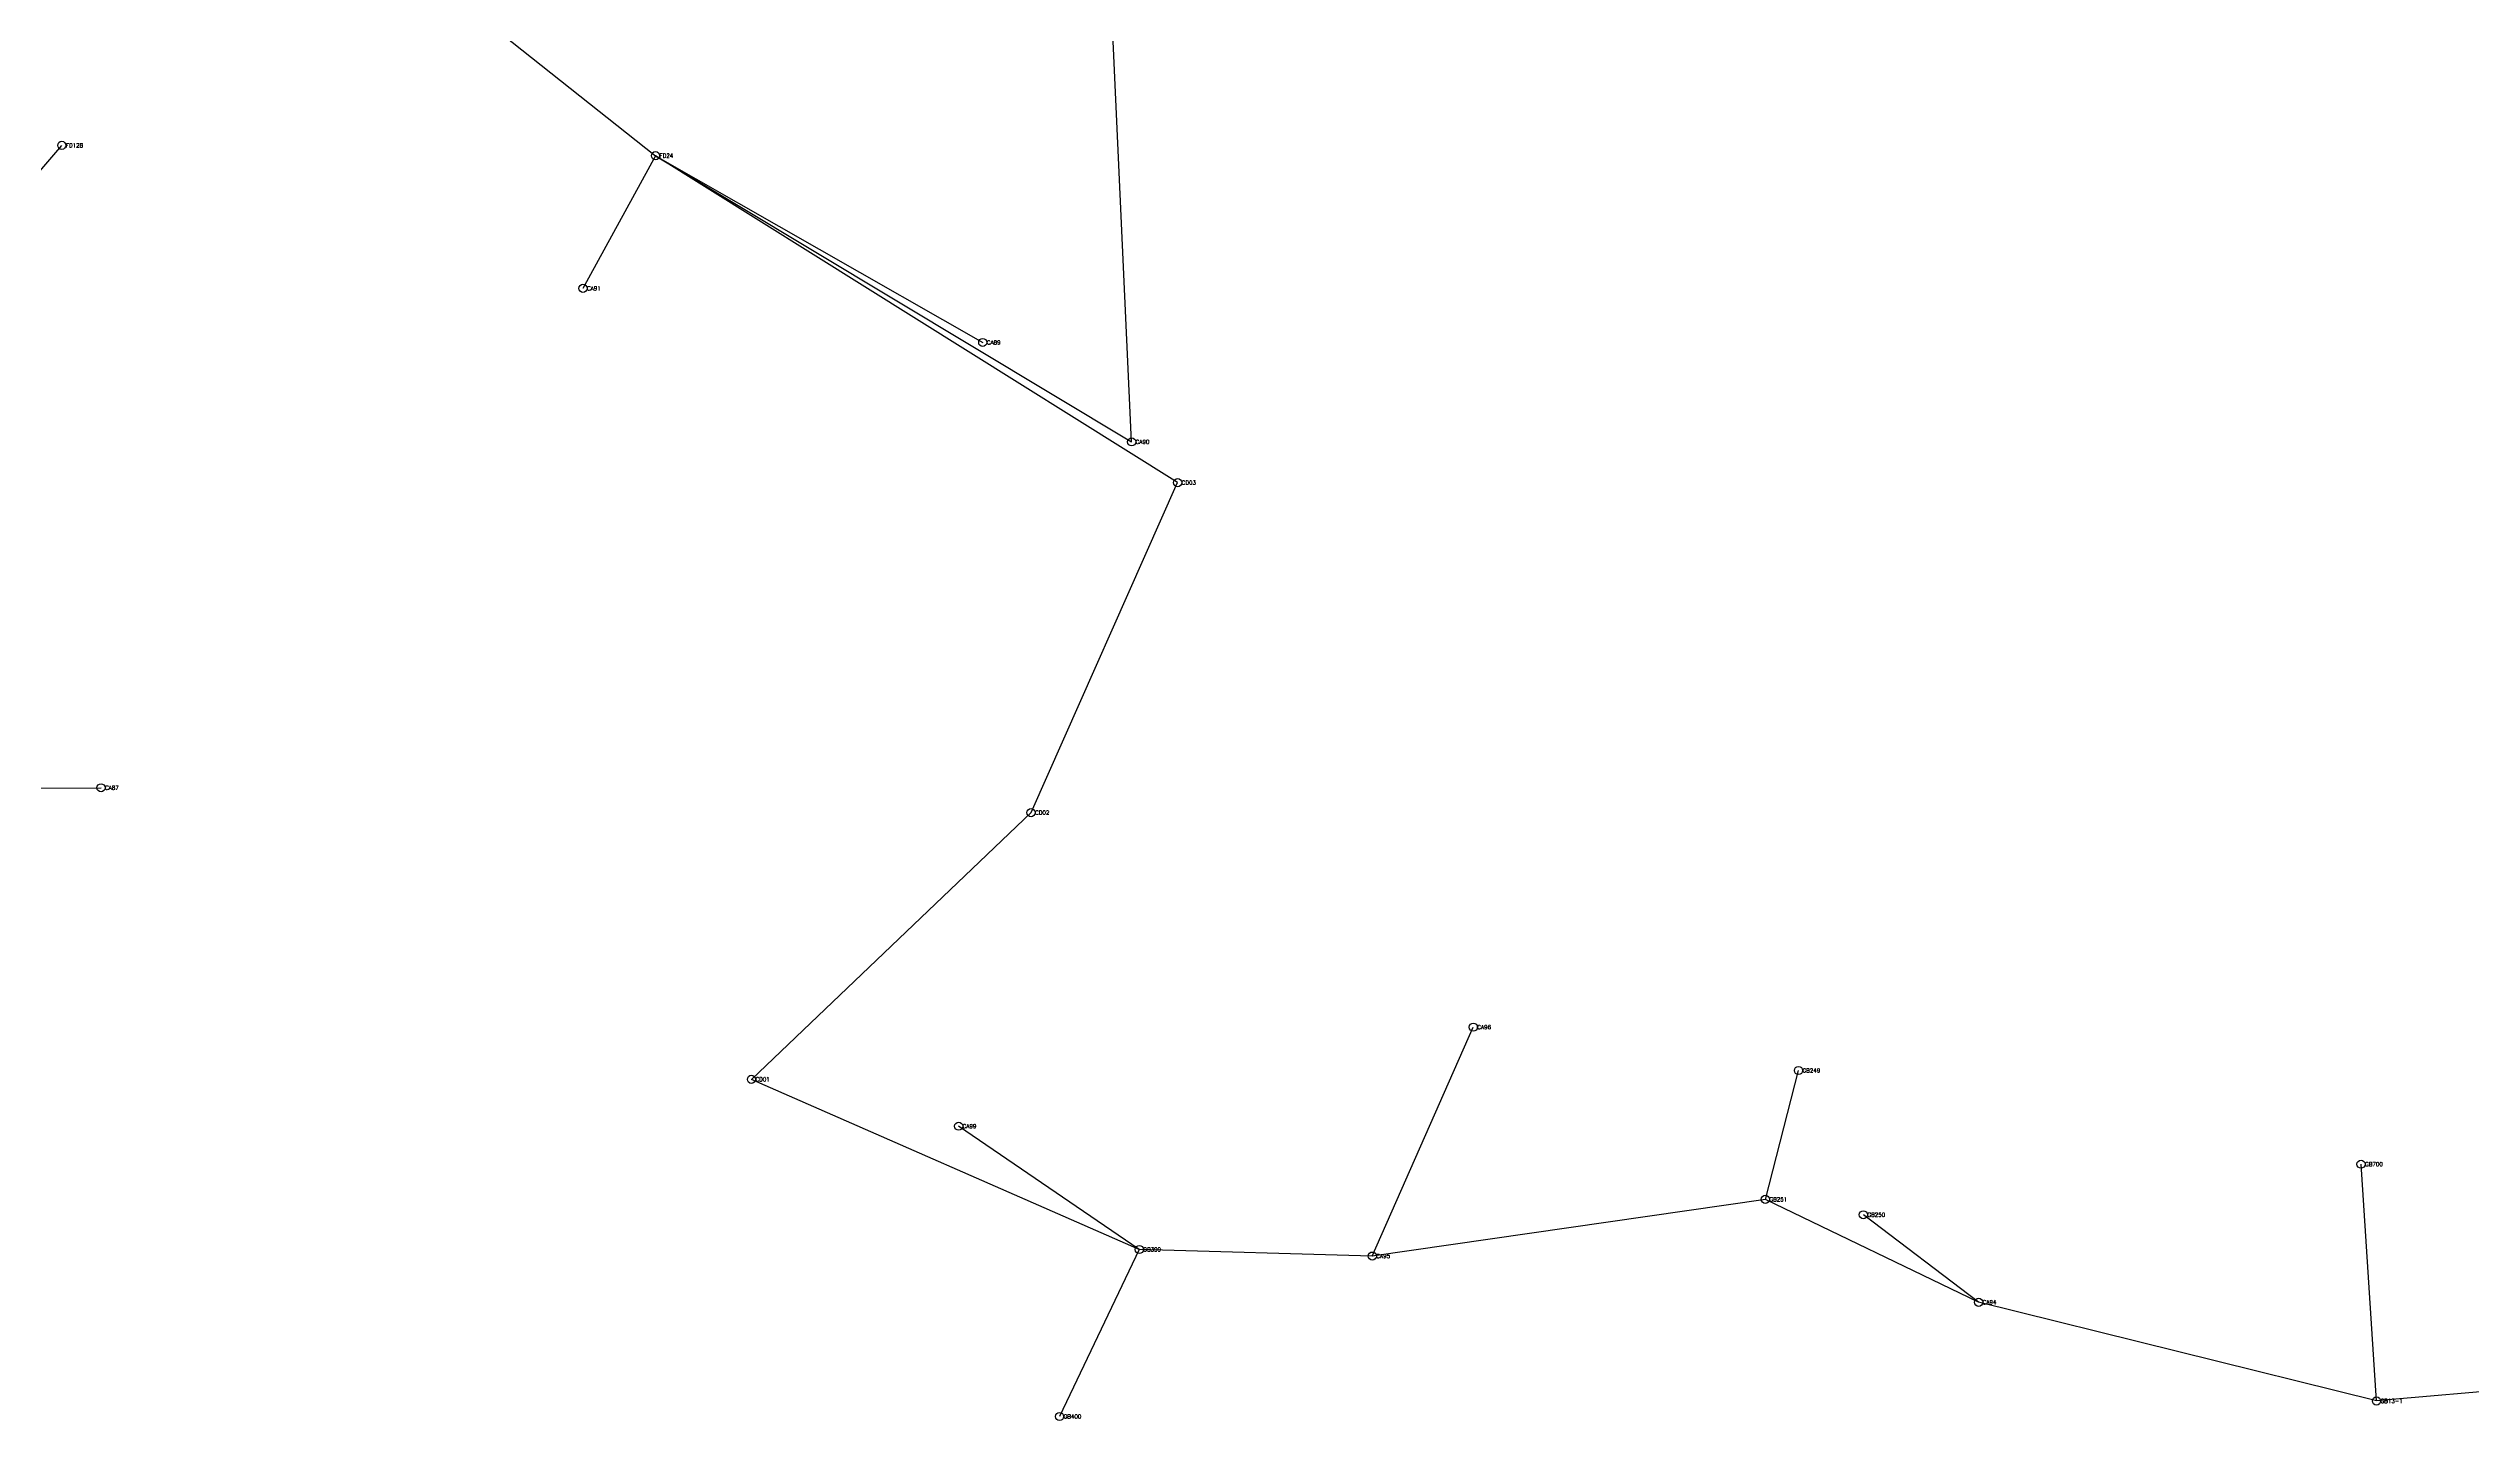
# Model space of a CAD drawing. Extents: x 166396 to 169408, y 2545087 to 2547192.
# Drawn here: x 168228 to 168825, y 2546121 to 2546458 of the extents above; entities that cross this region are included whole.
import ezdxf

# ---------------------------------------------------------------- set-up
doc = ezdxf.new("R2010")
doc.units = 0
doc.styles.get("Standard").update_dxf_attribs({"font": 'simplex'})

msp = doc.modelspace()

# ---------------------------------------------------------------- linework, layer by layer
at = {"color": 4}
for p, q in [((168495.077, 2546361.523), (168488.429, 2546506.694)), ((168321.989, 2546476.266), (168377.832, 2546431.986)), ((168182.491, 2546377.146), (168231.644, 2546434.522)), ((168377.832, 2546431.986), (168359.986, 2546399.315)), ((168377.832, 2546431.986), (168458.417, 2546385.999)), ((168377.832, 2546431.986), (168495.077, 2546361.523)), ((168506.402, 2546351.491), (168377.832, 2546431.986)), ((168470.314, 2546270.244), (168506.402, 2546351.491)), ((168169.675, 2546276.007), (168241.304, 2546276.368)), ((168401.457, 2546204.576), (168470.314, 2546270.244)), ((168554.34, 2546161.07), (168579.202, 2546217.434)), ((168496.96, 2546162.686), (168401.457, 2546204.576)), ((168651.124, 2546175.029), (168659.276, 2546206.747)), ((168496.96, 2546162.686), (168452.476, 2546193.04)), ((168801.605, 2546125.395), (168797.798, 2546183.681)), ((168651.124, 2546175.029), (168554.34, 2546161.07)), ((168703.648, 2546149.685), (168651.124, 2546175.029)), ((168703.648, 2546149.685), (168675.255, 2546171.242)), ((168496.96, 2546162.686), (168477.328, 2546121.579)), ((168554.34, 2546161.07), (168496.96, 2546162.686)), ((168801.605, 2546125.395), (168703.648, 2546149.685)), ((168919.876, 2546135.812), (168801.605, 2546125.395))]:
    msp.add_line(p, q, dxfattribs=at)
for centre in [(168231.644, 2546434.522), (168377.832, 2546431.986), (168359.986, 2546399.315), (168458.417, 2546385.999), (168495.077, 2546361.523), (168506.402, 2546351.491), (168241.304, 2546276.368), (168470.314, 2546270.244), (168579.202, 2546217.434), (168659.276, 2546206.747), (168401.457, 2546204.576), (168452.476, 2546193.04), (168797.798, 2546183.681), (168651.124, 2546175.029), (168675.255, 2546171.242), (168496.96, 2546162.686), (168554.34, 2546161.07), (168703.648, 2546149.685), (168801.605, 2546125.395), (168477.328, 2546121.579)]:
    msp.add_circle(centre, 1)

# ---------------------------------------------------------------- texts
at = {"color": 5}
for s, p in [('FD128', (168232.644, 2546434.022)), ('FD24', (168378.832, 2546431.486)), ('CA91', (168360.986, 2546398.815)), ('CA89', (168459.417, 2546385.499)), ('CA90', (168496.077, 2546361.023)), ('CD03', (168507.402, 2546350.991)), ('CA87', (168242.304, 2546275.868)), ('CD02', (168471.314, 2546269.744)), ('CA96', (168580.202, 2546216.934)), ('GB249', (168660.276, 2546206.247)), ('CD01', (168402.457, 2546204.076)), ('CA99', (168453.476, 2546192.54)), ('GB700', (168798.798, 2546183.181)), ('GB251', (168652.124, 2546174.529)), ('GB250', (168676.255, 2546170.742)), ('GB399', (168497.96, 2546162.186)), ('CA95', (168555.34, 2546160.57)), ('CA94', (168704.648, 2546149.185)), ('GB13-1', (168802.605, 2546124.895)), ('GB400', (168478.328, 2546121.079))]:
    msp.add_text(s, height=1, dxfattribs=at).set_placement(p)

doc.saveas('drawing.dxf')
